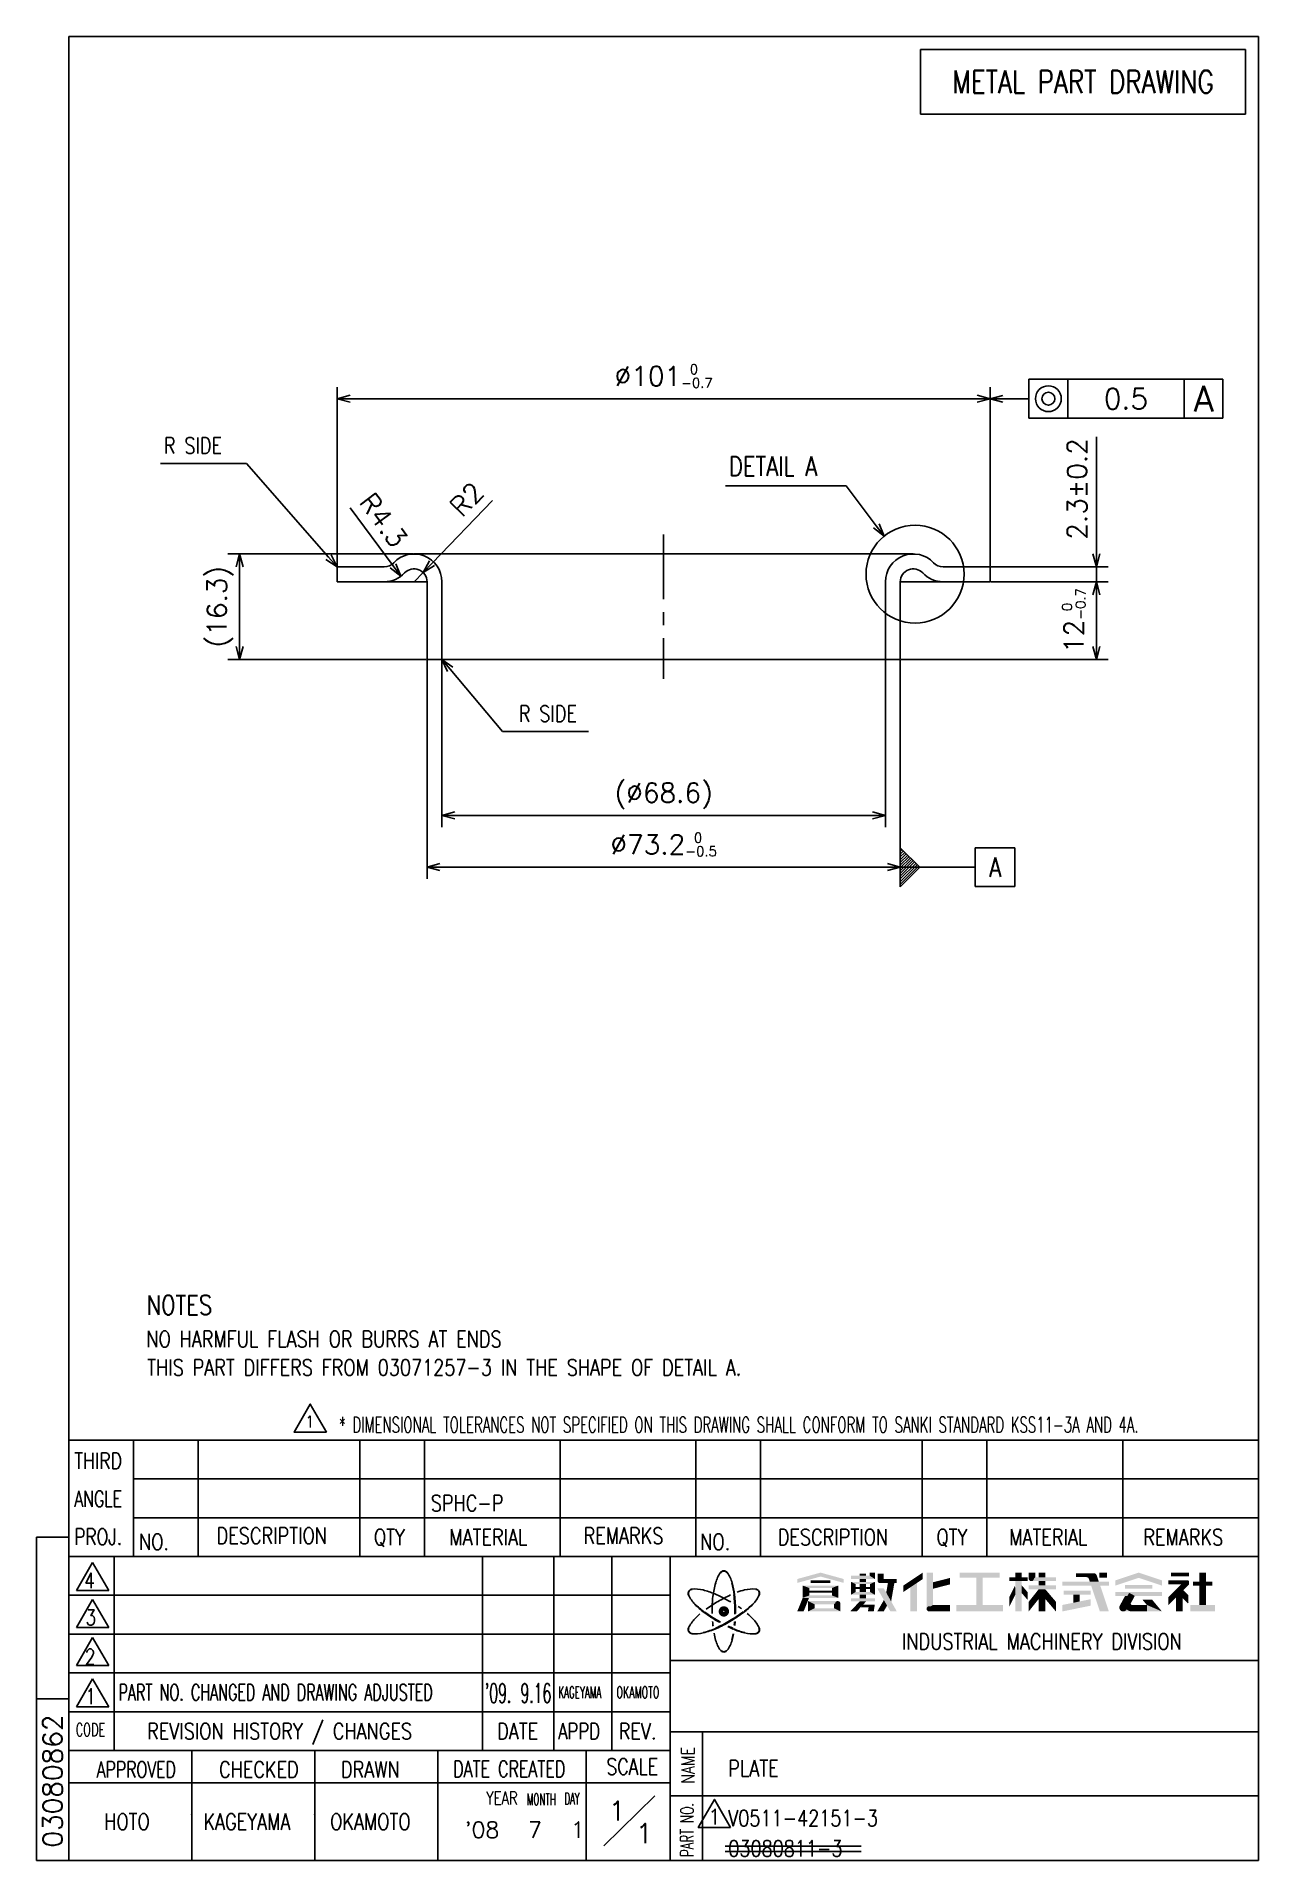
# Model space of a CAD drawing. Extents: x 3 to 192, y 0 to 282.
import ezdxf
from ezdxf.enums import TextEntityAlignment as Align

# ---------------------------------------------------------------- set-up
doc = ezdxf.new("R2010")
doc.units = 0
doc.header["$LTSCALE"] = 8
doc.linetypes.add('CENTER', pattern=[2, 1.25, -0.25, 0.25, -0.25])
doc.layers.get('0').update_dxf_attribs({"linetype": 'CONTINUOUS'})
for name, color, linetype in [('1', 4, 'CONTINUOUS'), ('CENTER', 1, 'CENTER'), ('GAWA', 2, 'CONTINUOUS'), ('SCALE', 4, 'CONTINUOUS')]:
    doc.layers.add(name, color=color, linetype=linetype)
doc.styles.add('ROMANS_EN', font='romans.shx')
doc.styles.get("Standard").update_dxf_attribs({"font": 'TXT', "bigfont": 'BIGFONT'})
doc.dimstyles.new('YAZ1', dxfattribs={"dimtxt": 3, "dimasz": 2, "dimexe": 1.8, "dimexo": 0.1, "dimgap": 0, "dimtad": 1, "dimdec": 3, "dimzin": 9, "dimtxsty": 'STANDARD', "dimblk": 'YAZ1', "dimblk1": 'YAZ1', "dimblk2": 'YAZ1', "dimsah": 1, "dimcen": 0.1, "dimclrd": 256, "dimclre": 256, "dimclrt": 256, "dimazin": 3, "dimtfac": 1, "dimtdec": 3, "dimtmove": 2, "dimatfit": 3, "dimldrblk": 'YAZ1', "dimtvp": 1, "dimtzin": 9})
doc.dimstyles.new('YAZ1$4', dxfattribs={"dimtxt": 3, "dimasz": 2, "dimexe": 1.8, "dimexo": 0.1, "dimtad": 1, "dimdec": 3, "dimzin": 9, "dimtxsty": 'STANDARD', "dimblk": 'YAZ1', "dimblk1": 'YAZ1', "dimblk2": 'YAZ1', "dimsah": 1, "dimcen": 0.1, "dimclrd": 256, "dimclre": 256, "dimclrt": 256, "dimazin": 3, "dimtfac": 1, "dimtdec": 3, "dimtix": 1, "dimtmove": 0, "dimatfit": 1, "dimldrblk": 'YAZ1', "dimtvp": 1, "dimtzin": 9})

# ---------------------------------------------------------------- blocks, each defined once
blk = doc.blocks.new('A4BG')
for p in [(27.02, 7.16), (46.03, 7.16)]:
    blk.add_point(p)
at = {"layer": 'GAWA'}
for p, q in [((8, 65), (8, 282)), ((192, 282), (8, 282)), ((192, 0), (192, 282)), ((8, 0), (8, 65)), ((8, 65), (192, 65)), ((18, 47), (18, 65)), ((105, 65), (105, 47)), ((192, 65), (192, 0)), ((8, 47), (192, 47)), ((101, 17), (101, 47)), ((101, 30.91), (192, 30.91)), ((8, 23), (101, 23)), ((8, 17), (101, 17)), ((101, 17), (101, 0)), ((192, 0), (8, 0)), ((14.5, 0), (192, 0))]:
    blk.add_line(p, q, dxfattribs=at)
at = {"layer": 'GAWA', "color": 9}
for p, q in [((28, 65), (28, 47)), ((53, 65), (53, 47)), ((63, 65), (63, 47)), ((84, 65), (84, 47)), ((115, 65), (115, 47)), ((140, 65), (140, 47)), ((150, 65), (150, 47)), ((171, 65), (171, 47)), ((18, 59), (192, 59)), ((18, 53), (192, 53)), ((9.17, 41.74), (11.67, 46.07)), ((11.67, 46.07), (14.17, 41.74)), ((15, 47), (15, 17)), ((72, 17), (72, 47)), ((83, 17), (83, 47)), ((92, 17), (92, 47)), ((8, 41), (101, 41)), ((14.17, 41.74), (9.17, 41.74)), ((9.17, 36.04), (11.67, 40.37)), ((11.67, 40.37), (14.17, 36.04)), ((8, 35), (101, 35)), ((14.17, 36.04), (9.17, 36.04)), ((9.17, 30.13), (11.67, 34.46)), ((11.67, 34.46), (14.17, 30.13)), ((8, 29), (101, 29)), ((14.17, 30.13), (9.17, 30.13)), ((9.17, 23.78), (11.67, 28.11)), ((11.67, 28.11), (14.17, 23.78)), ((14.17, 23.78), (9.17, 23.78)), ((101, 19.91), (192, 19.91)), ((106, 19.91), (106, 0)), ((27.02, 17), (27.02, 0)), ((46.03, 0), (46.03, 17)), ((65.05, 17), (65.05, 0)), ((88, 0), (88, 17)), ((8, 12), (101, 12)), ((90.74, 2.26), (98.63, 10.02)), ((101, 10), (192, 10))]:
    blk.add_line(p, q, dxfattribs=at)
at = {"layer": 'GAWA', "color": 8}
blk.add_line((180.26, 40.71), (181.12, 39.85), dxfattribs=at)
for points, const_width in [([(133.28, 43.3, 1.142857), (133.63, 43.3, 1.142857)], 0.4), ([(156.66, 43.59, 1), (157.06, 43.59, 1)], 0.4), ([(166.26, 43.91, 1), (166.76, 43.91, 1)], 0.5), ([(180.96, 43.11, 1), (181.16, 43.11, 1)], 0.2), ([(180.96, 42.79, 1), (181.16, 42.79, 1)], 0.2), ([(126.73, 39.71, 1), (127.13, 39.71, 1)], 0.4), ([(170.77, 39.11, 1), (171.37, 39.11, 1)], 0.6), ([(108.86, 38.51, 1), (109.76, 38.51, 1)], 0.702), ([(140.86, 38.91, 1), (141.26, 38.91, 1)], 0.4)]:
    blk.add_lwpolyline(points, format="xyb", close=True, dxfattribs=dict(at, const_width=const_width))
for points, const_width in [([(163.76, 44.11), (165.39, 44.11, -0.321798), (166.05, 43.63), (166.2, 43.2)], 0.6), ([(172.42, 41.15), (171.83, 40.04, 0.568326), (172.44, 39.01), (174.73, 39.01)], 1)]:
    blk.add_lwpolyline(points, format="xyb", dxfattribs=dict(at, const_width=const_width))
at = {"layer": 'GAWA', "color": 9}
for centre, radius, start, end in [((121.02, 39.22), 13.5, 163.9948, 173.2242), ((113.14, 41.48), 5.31, 145.2974, 163.9948), ((109.31, 44.13), 0.65, 90, 145.2974), ((109.31, 44.13), 0.6, 90, 145.2974), ((104.44, 41.32), 0.65, 94.7026, 150), ((104.44, 41.32), 0.6, 94.7026, 150), ((104.82, 36.68), 5.31, 76.0052, 94.7026), ((103.25, 30.39), 11.79, 66.7758, 76.0052), ((119.34, 21.14), 21.85, 120, 125.7357), ((122.77, 39.01), 15.27, 173.2242, 181.9026), ((99.29, 21.14), 21.85, 60, 66.7758), ((119.34, 21.14), 21.85, 114.3148, 120), ((103.02, 26.6), 15.27, 61.1646, 61.9026), ((115.37, 30.39), 11.79, 103.9948, 109.8782), ((113.8, 36.68), 5.31, 85.2974, 103.9948), ((114.18, 41.32), 0.6, 30, 85.2974), ((114.18, 41.32), 0.65, 30, 85.2974), ((108.65, 33.7), 5.31, 136.0052, 154.7026), ((113.31, 29.2), 11.79, 130.7431, 136.0052), ((129.36, 38.51), 21.85, 180, 180.8005), ((129.36, 38.51), 21.85, 184.0993, 186.0535), ((103.02, 26.6), 15.27, 53.7049, 56.208), ((104.08, 28.01), 13.5, 43.9948, 48.9857), ((109.97, 33.7), 5.31, 25.2974, 43.9948), ((104.44, 35.69), 0.65, 154.7026, 210), ((104.44, 35.69), 0.6, 154.7026, 210), ((119.37, 37.32), 11.79, 190.6994, 196.0052), ((113.14, 35.53), 5.31, 196.0052, 214.7026), ((114.18, 35.69), 0.6, 330, 25.2974), ((114.18, 35.69), 0.65, 330, 25.2974), ((109.31, 32.88), 0.65, 214.7026, 270), ((109.31, 32.88), 0.6, 214.7026, 270)]:
    blk.add_arc(centre, radius, start, end, dxfattribs=at)
at = {"layer": 'GAWA', "color": 8}
for centre, radius, start, end in [((109.31, 44.13), 0.65, 34.7026, 90), ((109.31, 44.13), 0.6, 34.7026, 90), ((104.44, 41.32), 0.65, 150, 205.2974), ((104.44, 41.32), 0.6, 150, 205.2974), ((114.18, 41.32), 0.6, 334.7026, 30), ((114.18, 41.32), 0.65, 334.7026, 30), ((104.44, 35.69), 0.65, 210, 265.2974), ((104.44, 35.69), 0.6, 210, 265.2974), ((114.18, 35.69), 0.6, 274.7026, 330), ((114.18, 35.69), 0.65, 274.7026, 330), ((109.31, 32.88), 0.6, 270, 325.2974), ((109.31, 32.88), 0.65, 270, 325.2974)]:
    blk.add_arc(centre, radius, start, end, dxfattribs=at)
at = {"layer": 'GAWA'}
for centre, radius, start, end in [((105.48, 41.48), 5.31, 16.0052, 34.7026), ((99.25, 39.69), 11.74, 6.7758, 16.0052), ((99.25, 39.69), 11.79, 6.7758, 16.0052), ((108.65, 43.31), 5.31, 205.2974, 223.9948), ((113.31, 47.81), 11.79, 223.9948, 233.2242), ((113.31, 47.81), 11.74, 223.9948, 233.2242), ((89.26, 38.51), 21.75, 0, 6.7758), ((89.26, 38.51), 21.85, 0, 6.7758), ((105.31, 47.81), 11.74, 306.7758, 316.0052), ((105.31, 47.81), 11.79, 306.7758, 316.0052), ((109.97, 43.31), 5.31, 316.0052, 334.7026), ((119.34, 55.87), 21.85, 233.2242, 240), ((119.34, 55.87), 21.75, 233.2242, 240), ((102.14, 49.91), 15.17, 293.2242, 301.9026), ((102.14, 49.91), 15.27, 293.2242, 301.9026), ((119.34, 55.87), 21.85, 240, 240.6897), ((119.34, 55.87), 21.75, 240, 240.9213), ((99.29, 55.87), 21.75, 300, 306.7758), ((99.29, 55.87), 21.85, 300, 306.7758), ((89.26, 38.51), 21.75, 354.4384, 355.7143), ((89.26, 38.51), 21.85, 354.3049, 355.8564), ((89.26, 38.51), 21.75, 358.9261, 360), ((89.26, 38.51), 21.85, 359.1171, 360), ((104.82, 40.34), 5.31, 265.2974, 283.9948), ((102.84, 48.29), 13.45, 283.9948, 293.2242), ((102.84, 48.29), 13.5, 283.9948, 293.2242), ((105.48, 35.53), 5.31, 325.2974, 343.9948), ((119.34, 55.87), 21.85, 244.4868, 246.7758), ((119.34, 55.87), 21.75, 244.5635, 246.7758), ((99.25, 37.32), 11.74, 343.9948, 348.9011), ((99.25, 37.32), 11.79, 343.9948, 348.8521), ((115.37, 46.63), 11.79, 246.7758, 256.0052), ((115.37, 46.63), 11.74, 246.7758, 256.0052), ((113.8, 40.34), 5.31, 256.0052, 274.7026)]:
    blk.add_arc(centre, radius, start, end, dxfattribs=at)
at = {"layer": 'GAWA', "color": 8}
for points in [[(120.66, 43.52), (124.26, 44.51), (120.66, 42.92), (124.26, 43.9)], [(121.51, 42.51), (127.01, 42.51), (122.51, 42.13), (126.01, 42.13)], [(121.51, 42.51), (122.51, 42.13), (121.51, 40.61), (122.51, 40.98)], [(122.76, 43.34), (125.76, 43.34), (122.76, 42.89), (125.76, 42.89)], [(124.26, 44.51), (127.86, 43.52), (124.26, 43.9), (127.86, 42.92)], [(126.01, 42.13), (127.01, 42.51), (126.01, 40.98), (127.01, 40.61)], [(128.96, 44.03), (131.86, 44.03), (128.96, 43.53), (132.66, 43.53)], [(128.96, 43.08), (129.71, 42.73), (128.96, 41.08), (129.71, 41.53)], [(128.96, 43.08), (132.66, 43.08), (129.71, 42.73), (131.91, 42.73)], [(130.31, 44.35), (131.31, 44.35), (130.31, 44.03), (131.31, 44.03)], [(130.31, 43.53), (131.31, 43.53), (130.31, 43.08), (131.31, 43.08)], [(130.31, 42.73), (131.31, 42.73), (130.31, 42.28), (131.31, 42.28)], [(131.86, 44.51), (132.66, 44.51), (131.86, 44.03), (132.66, 43.53)], [(131.91, 42.73), (132.66, 43.08), (131.91, 41.53), (132.66, 41.08)], [(133.08, 44.35), (134.03, 44.35), (133.08, 43.3), (134.03, 43.5)], [(133.08, 43.3), (134.03, 43.5), (133.48, 42.9), (134.03, 43.5)], [(134.03, 43.5), (136.06, 43.5), (133.48, 42.9), (136.06, 42.9)], [(134.68, 42.9), (135.68, 42.9), (134.42, 41.41), (135.18, 40.06)], [(137.06, 42.51), (140.06, 44.51), (137.06, 41.51), (140.06, 43.51)], [(138.16, 42.24), (139.16, 42.91), (138.16, 38.51), (139.16, 38.51)], [(140.66, 44.51), (141.66, 44.51), (140.66, 38.91), (141.66, 39.51)], [(141.66, 43.02), (144.26, 43.68), (141.66, 42.02), (144.26, 42.68)], [(145.76, 44.51), (151.96, 44.51), (145.76, 43.71), (151.96, 43.71)], [(148.36, 43.71), (149.36, 43.71), (148.36, 39.51), (149.36, 39.51)], [(153.46, 40.73), (154.36, 42.53), (153.46, 39.23), (154.37, 41.05)], [(153.47, 43.79), (156.27, 43.79), (153.47, 43.19), (156.27, 43.19)], [(154.37, 44.51), (155.37, 44.51), (154.37, 43.79), (155.37, 43.79)], [(154.37, 43.19), (155.37, 43.19), (154.37, 38.51), (155.37, 38.51)], [(155.37, 42.55), (156.27, 41.51), (155.37, 41.35), (156.27, 40.31)], [(156.46, 44.51), (157.46, 44.51), (156.46, 43.59), (157.46, 43.79)], [(156.46, 43.59), (157.46, 43.79), (156.86, 43.19), (157.46, 43.79)], [(156.46, 42.55), (160.66, 42.55), (156.46, 41.95), (160.66, 41.95)], [(157.46, 43.79), (160.66, 43.79), (156.86, 43.19), (160.66, 43.19)], [(158.01, 44.51), (159.01, 44.51), (158.01, 43.79), (159.01, 43.79)], [(158.01, 43.19), (159.01, 43.19), (158.01, 42.55), (159.01, 42.55)], [(161.66, 43.11), (168.86, 43.11), (161.66, 42.51), (168.86, 42.51)], [(165.47, 44.41), (166.51, 44.41), (165.91, 43.11), (166.99, 44.07)], [(165.91, 43.11), (166.99, 44.07), (165.91, 43.11), (167.31, 43.11)], [(166.11, 42.51), (167.51, 42.51), (167.46, 38.51), (168.86, 38.51)], [(167.36, 44.51), (168.56, 44.51), (167.36, 43.71), (168.56, 43.71)], [(169.86, 43.31), (173.46, 44.51), (169.86, 42.51), (173.46, 43.71)], [(171.36, 42.61), (175.56, 42.61), (171.36, 42.01), (175.56, 42.01)], [(173.46, 44.51), (177.06, 43.31), (173.46, 43.71), (177.06, 42.51)], [(178.06, 43.31), (181.06, 43.31), (178.06, 42.71), (180.06, 42.71)], [(180.06, 42.71), (181.2, 42.65), (178.06, 40.71), (178.06, 39.51)], [(178.46, 44.51), (181.26, 44.51), (178.46, 43.91), (181.26, 43.91)], [(180.06, 42.71), (181.06, 43.31), (180.06, 42.71), (181.26, 43.11)], [(180.06, 42.71), (181.26, 43.11), (180.06, 42.71), (181.26, 42.79)], [(180.06, 42.71), (181.26, 42.79), (180.06, 42.71), (181.2, 42.65)], [(181.86, 43.11), (184.86, 43.11), (181.86, 42.51), (184.86, 42.51)], [(182.86, 44.51), (183.86, 44.51), (182.86, 43.11), (183.86, 43.11)], [(182.86, 42.51), (183.86, 42.51), (182.86, 39.51), (183.86, 39.51)], [(121.51, 40.61), (122.49, 40.61), (120.66, 38.51), (121.64, 38.51)], [(122.51, 40.98), (126.01, 40.98), (121.51, 40.61), (127.01, 40.61)], [(122.33, 40.11), (126.93, 40.11), (123.33, 39.61), (126.33, 39.61)], [(122.33, 40.11), (123.33, 39.61), (122.33, 38.51), (123.33, 39.01)], [(122.51, 41.71), (126.01, 41.71), (122.51, 41.41), (126.01, 41.41)], [(126.33, 39.61), (126.93, 40.11), (126.33, 39.61), (127.33, 39.71)], [(126.33, 39.61), (127.33, 39.71), (126.33, 39.01), (127.33, 38.51)], [(130.31, 40.05), (131.31, 40.05), (128.86, 38.51), (129.86, 38.51)], [(129.71, 41.53), (131.91, 41.53), (128.96, 41.08), (132.66, 41.08)], [(128.96, 40.55), (132.66, 40.55), (128.96, 40.05), (132.66, 40.05)], [(129.71, 42.28), (131.91, 42.28), (129.71, 41.98), (131.91, 41.98)], [(130.31, 41.98), (131.31, 41.98), (130.31, 41.53), (131.31, 41.53)], [(130.31, 41.08), (131.31, 41.08), (130.31, 40.55), (131.31, 40.55)], [(130.82, 39.56), (132.66, 39.56), (130.5, 39.16), (131.7, 39.16)], [(131.7, 39.16), (132.66, 39.56), (131.59, 38.51), (132.49, 38.51)], [(133.03, 42.09), (134.03, 42.09), (135.06, 38.51), (136.06, 38.51)], [(134.06, 40.27), (134.55, 39.4), (133.03, 38.51), (134.03, 38.51)], [(140.66, 38.91), (141.66, 39.51), (141.06, 38.51), (141.66, 39.51)], [(141.66, 39.51), (144.26, 39.51), (141.06, 38.51), (144.26, 38.51)], [(145.26, 39.51), (152.46, 39.51), (145.26, 38.51), (152.46, 38.51)], [(156.46, 40.01), (158.01, 41.95), (156.46, 38.51), (158.01, 40.45)], [(158.01, 41.95), (159.01, 41.95), (158.01, 38.51), (159.01, 38.51)], [(159.01, 41.95), (160.66, 40.01), (159.01, 40.45), (160.66, 38.51)], [(161.66, 39.51), (166.06, 40.4), (161.66, 38.51), (166.06, 39.4)], [(161.86, 41.71), (166.06, 41.71), (161.86, 41.11), (166.06, 41.11)], [(163.36, 41.11), (164.36, 41.11), (163.36, 39.85), (164.36, 40.06)], [(169.86, 41.51), (177.06, 41.51), (169.86, 40.91), (177.06, 40.91)], [(171.36, 40.91), (172.86, 40.91), (170.54, 39.39), (172.27, 39.8)], [(170.54, 39.39), (174.73, 39.51), (171.07, 38.51), (177.06, 38.51)], [(174.06, 40.31), (175.56, 40.31), (174.73, 39.51), (177.06, 38.51)], [(179.26, 40.71), (180.26, 41.71), (179.26, 38.51), (180.26, 38.51)], [(180.36, 41.81), (181.12, 41.05), (180.26, 40.71), (181.12, 39.85)], [(180.36, 41.81), (180.26, 40.71), (180.26, 41.71)], [(181.12, 39.85), (181.12, 41.05), (180.26, 40.71), (181.12, 39.85)], [(180.26, 40.71), (181.12, 39.85), (180.26, 40.71)], [(181.46, 39.51), (185.26, 39.51), (181.46, 38.51), (185.26, 38.51)], [(123.33, 39.01), (126.33, 39.01), (122.33, 38.51), (127.33, 38.51)]]:
    blk.add_solid(points, dxfattribs=at)
at = {"layer": 'GAWA', "color": 9, "style": 'ROMANS_EN'}
for s, height, width, p in [('THIRD', 2.5, 0.78212, (8.86, 60.54)), ('ANGLE', 2.5, 0.709553, (8.86, 54.67)), ('PROJ.', 2.5, 0.76474, (8.86, 48.81)), ('DESCRIPTION', 2.5, 0.8, (30.87, 48.97)), ('QTY', 2.5, 0.8, (55.19, 48.75)), ('MATERIAL', 2.5, 0.8, (66.86, 48.75)), ('REMARKS', 2.5, 0.8, (87.62, 48.97)), ('DESCRIPTION', 2.5, 0.8, (117.65, 48.75)), ('QTY', 2.5, 0.8, (142.19, 48.75)), ('MATERIAL', 2.5, 0.8, (153.45, 48.75)), ('REMARKS', 2.5, 0.8, (174.19, 48.75)), ('NO.', 2.5, 0.8, (18.87, 48.02)), ('NO.', 2.5, 0.8, (105.65, 48.02)), ('4', 2.4, 0.8, (10.41, 42.09)), ('3', 2.4, 0.8, (10.59, 36.38)), ('INDUSTRIAL MACHINERY DIVISION', 2.5, 0.8, (136.85, 32.61)), ('2', 2.4, 0.8, (10.48, 30.31)), ('1', 2.4, 0.8, (10.57, 24.19)), ('CODE', 2, 0.64346, (9.06, 19.23)), ('REVISION HISTORY / CHANGES', 2.5, 0.8, (20.12, 18.75)), ('DATE', 2.5, 0.8, (74.25, 18.75)), ('APPD', 2.5, 0.744799, (83.7, 18.75)), ('REV.', 2.5, 0.8, (93.06, 18.75)), ('APPROVED', 2.5, 0.709036, (12.32, 12.82)), ('CHECKED', 2.5, 0.797747, (31.25, 12.82)), ('DRAWN', 2.5, 0.8, (50.1, 12.82)), ('DATE CREATED', 2.5, 0.719475, (67.45, 12.91)), ('SCALE', 2.5, 0.785374, (91.15, 13.27)), ('YEAR', 2, 0.747337, (72.55, 8.66)), ('MONTH', 1.8, 0.550991, (78.82, 8.56)), ('DAY', 1.8, 0.521917, (84.67, 8.68))]:
    blk.add_text(s, height=height, dxfattribs=dict(at, width=width)).set_placement(p)
for s, width, p in [('NAME', 0.8, (103.75, 14.73)), ('PART NO.', 0.667211, (103.62, 4.74))]:
    blk.add_text(s, height=2, rotation=90, dxfattribs=dict(at, width=width)).set_placement(p, align=Align.MIDDLE_CENTER)
blk = doc.blocks.new('YAZ1')
for p, q in [((0, 0), (-1, 0.27)), ((0, 0), (-1, -0.27)), ((-1, 0), (0, 0))]:
    blk.add_line(p, q)
blk = doc.blocks.new('*D4')
at = {"layer": 'SCALE', "lineweight": -2, "transparency": 16777216}
for p, q in [((65.7, 185.6), (65.7, 159.78)), ((134.3, 185.64), (134.3, 159.78)), ((67.7, 161.58), (132.3, 161.58))]:
    blk.add_line(p, q, dxfattribs=at)
at = {"layer": 'SCALE', "lineweight": -2, "transparency": 16777216, "xscale": 2, "yscale": 2, "zscale": 2, "rotation": 180}
blk.add_blockref('YAZ1', (65.7, 161.58), dxfattribs=at)
at = {"layer": 'SCALE', "lineweight": -2, "transparency": 16777216, "xscale": 2, "yscale": 2, "zscale": 2}
blk.add_blockref('YAZ1', (134.3, 161.58), dxfattribs=at)
at = {"layer": 'SCALE', "transparency": 16777216, "insert": (100, 164.58), "char_height": 3, "attachment_point": 5}
blk.add_mtext('\\A1;(%%C68.6)', dxfattribs=at)
blk = doc.blocks.new('*D5')
at = {"layer": 'SCALE', "lineweight": -2, "transparency": 16777216}
for p, q in [((63.4, 185.6), (63.4, 151.78)), ((136.6, 185.6), (136.6, 151.78)), ((65.4, 153.58), (134.6, 153.58))]:
    blk.add_line(p, q, dxfattribs=at)
at = {"layer": 'SCALE', "lineweight": -2, "transparency": 16777216, "xscale": 2, "yscale": 2, "zscale": 2, "rotation": 180}
blk.add_blockref('YAZ1', (63.4, 153.58), dxfattribs=at)
at = {"layer": 'SCALE', "lineweight": -2, "transparency": 16777216, "xscale": 2, "yscale": 2, "zscale": 2}
blk.add_blockref('YAZ1', (136.6, 153.58), dxfattribs=at)
at = {"layer": 'SCALE', "transparency": 16777216, "insert": (100, 157.08), "char_height": 3, "attachment_point": 5}
blk.add_mtext('\\A1;%%C73.2{\\H1.500000;\\S 0^ -0.5;}', dxfattribs=at)
blk = doc.blocks.new('*D6')
at = {"layer": 'SCALE', "lineweight": -2, "transparency": 16777216}
for p, q in [((166.93, 202), (166.93, 220.1)), ((150.6, 200), (168.73, 200)), ((150.6, 197.7), (168.73, 197.7)), ((166.93, 197.7), (166.93, 200)), ((166.93, 195.7), (166.93, 193.7))]:
    blk.add_line(p, q, dxfattribs=at)
at = {"layer": 'SCALE', "lineweight": -2, "transparency": 16777216, "xscale": 2, "yscale": 2, "zscale": 2}
for p, rotation in [((166.93, 200), 270), ((166.93, 197.7), 90)]:
    blk.add_blockref('YAZ1', p, dxfattribs=dict(at, rotation=rotation))
at = {"layer": 'SCALE', "transparency": 16777216, "insert": (163.93, 212.05), "char_height": 3, "attachment_point": 5, "rotation": 90}
blk.add_mtext('\\A1;2.3±0.2', dxfattribs=at)
blk = doc.blocks.new('*D7')
at = {"layer": 'SCALE', "lineweight": -2, "transparency": 16777216}
for p, q in [((150.6, 197.7), (168.73, 197.7)), ((166.93, 195.7), (166.93, 187.7)), ((136.7, 185.7), (168.73, 185.7))]:
    blk.add_line(p, q, dxfattribs=at)
at = {"layer": 'SCALE', "lineweight": -2, "transparency": 16777216, "xscale": 2, "yscale": 2, "zscale": 2}
for p, rotation in [((166.93, 197.7), 90), ((166.93, 185.7), 270)]:
    blk.add_blockref('YAZ1', p, dxfattribs=dict(at, rotation=rotation))
at = {"layer": 'SCALE', "transparency": 16777216, "insert": (163.43, 191.7), "char_height": 3, "attachment_point": 5, "rotation": 90}
blk.add_mtext('\\A1;12{\\H1.500000;\\S 0^ -0.7;}', dxfattribs=at)
blk = doc.blocks.new('*D8')
at = {"layer": 'SCALE', "lineweight": -2, "transparency": 16777216}
for p, q in [((49.5, 200.1), (49.5, 227.8)), ((51.5, 226), (148.5, 226)), ((150.5, 200.1), (150.5, 227.8))]:
    blk.add_line(p, q, dxfattribs=at)
at = {"layer": 'SCALE', "lineweight": -2, "transparency": 16777216, "xscale": 2, "yscale": 2, "zscale": 2, "rotation": 180}
blk.add_blockref('YAZ1', (49.5, 226), dxfattribs=at)
at = {"layer": 'SCALE', "lineweight": -2, "transparency": 16777216, "xscale": 2, "yscale": 2, "zscale": 2}
blk.add_blockref('YAZ1', (150.5, 226), dxfattribs=at)
at = {"layer": 'SCALE', "transparency": 16777216, "insert": (100, 229.5), "char_height": 3, "attachment_point": 5}
blk.add_mtext('\\A1;%%C101{\\H1.500000;\\S 0^ -0.7;}', dxfattribs=at)
blk = doc.blocks.new('*D9')
at = {"layer": 'SCALE', "lineweight": -2, "transparency": 16777216}
for p, q in [((64.18, 200.58), (73.51, 210.26)), ((61.4, 197.7), (62.79, 199.14))]:
    blk.add_line(p, q, dxfattribs=at)
at = {"layer": 'SCALE', "lineweight": -2, "transparency": 16777216, "xscale": 2, "yscale": 2, "zscale": 2, "rotation": 226.046245642194}
blk.add_blockref('YAZ1', (62.79, 199.14), dxfattribs=at)
at = {"layer": 'SCALE', "transparency": 16777216, "insert": (69.55, 210.47), "char_height": 3, "attachment_point": 5, "rotation": 46.0462}
blk.add_mtext('\\A1;R2', dxfattribs=at)
blk = doc.blocks.new('*D10')
at = {"layer": 'SCALE', "lineweight": -2, "transparency": 16777216}
blk.add_line((51.52, 209.14), (58.16, 200.15), dxfattribs=at)
at = {"layer": 'SCALE', "lineweight": -2, "transparency": 16777216, "xscale": 2, "yscale": 2, "zscale": 2, "rotation": 306.4826695327381}
blk.add_blockref('YAZ1', (59.35, 198.54), dxfattribs=at)
at = {"layer": 'SCALE', "transparency": 16777216, "insert": (56.66, 207.23), "char_height": 3, "attachment_point": 5, "rotation": 306.4827}
blk.add_mtext('\\A1;R4.3', dxfattribs=at)
blk = doc.blocks.new('*D11')
at = {"layer": 'SCALE', "lineweight": -2, "transparency": 16777216}
for p, q in [((61.3, 202), (32.61, 202)), ((34.41, 187.7), (34.41, 200)), ((63.3, 185.7), (32.61, 185.7))]:
    blk.add_line(p, q, dxfattribs=at)
at = {"layer": 'SCALE', "lineweight": -2, "transparency": 16777216, "xscale": 2, "yscale": 2, "zscale": 2}
for p, rotation in [((34.41, 202), 90), ((34.41, 185.7), 270)]:
    blk.add_blockref('YAZ1', p, dxfattribs=dict(at, rotation=rotation))
at = {"layer": 'SCALE', "transparency": 16777216, "insert": (31.41, 193.85), "char_height": 3, "attachment_point": 5, "rotation": 90}
blk.add_mtext('\\A1;(16.3)', dxfattribs=at)
blk = doc.blocks.new('rireki')
at = {"layer": 'SCALE'}
blk.add_lwpolyline([(2.5, -1.44), (-2.5, -1.44), (0, 2.89)], close=True, dxfattribs=at)
blk.add_attdef('NO', text='', height=2.4, dxfattribs=at).set_placement((0, -1), align=Align.CENTER)
blk = doc.blocks.new('tyuuki')
at = {"layer": '1', "style": 'ROMANS_EN', "width": 0.628079}
blk.add_text('* DIMENSIONAL TOLERANCES NOT SPECIFIED ON THIS DRAWING SHALL CONFORM TO SANKI STANDARD KSS11-3A AND 4A.', height=2.4, dxfattribs=at).set_placement((49.79, -13.43))

msp = doc.modelspace()

# ---------------------------------------------------------------- linework, layer by layer
for p, q in [((139.7187, 280), (190, 280)), ((139.7187, 270), (139.7187, 280)), ((190, 280), (190, 270)), ((190, 270), (139.7187, 270)), ((61.4, 202), (100, 202)), ((138.6, 202), (100, 202)), ((49.5, 200), (49.5, 197.7)), ((56.7957, 200), (49.5, 200)), ((56.7957, 197.7), (49.5, 197.7)), ((56.7957, 197.7), (63.4, 197.7)), ((63.4, 197.7), (63.4, 185.7)), ((65.7, 197.7), (65.7, 185.7)), ((134.3, 197.7), (134.3, 185.7)), ((136.6, 197.7), (136.6, 185.7)), ((143.2043, 197.7), (136.6, 197.7)), ((143.2043, 200), (150.5, 200)), ((143.2043, 197.7), (150.5, 197.7)), ((150.5, 200), (150.5, 197.7)), ((100, 185.7), (63.4, 185.7)), ((100, 185.7), (136.6, 185.7))]:
    msp.add_line(p, q)
for centre, radius, start, end in [((56.7957, 202), 2, 270, 316.957577), ((61.4, 197.7), 4.3, 0, 136.957577), ((138.6, 197.7), 4.3, 43.042423, 180), ((143.2043, 202), 2, 223.042423, 270), ((56.7957, 202), 4.3, 270, 316.957577), ((61.4, 197.7), 2, 0, 136.957577), ((138.6, 197.7), 2, 43.042423, 180), ((143.2043, 202), 4.3, 223.042423, 270)]:
    msp.add_arc(centre, radius, start, end)
at = {"layer": 'CENTER'}
msp.add_line((100, 205), (100, 182.7), dxfattribs=at)
at = {"layer": 'GAWA'}
for p, q in [((3, 50), (8, 50)), ((3, 25), (3, 50)), ((3, 25), (8, 25)), ((3, 0), (3, 25)), ((8, 0), (3, 0))]:
    msp.add_line(p, q, dxfattribs=at)
at = {"layer": 'SCALE'}
for p, q in [((156.5, 229), (180.5, 229)), ((156.5, 223), (156.5, 229)), ((162.5, 229), (162.5, 223)), ((180.5, 229), (186.5, 229)), ((180.5, 229), (180.5, 223)), ((186.5, 229), (186.5, 223)), ((150.5, 226), (152.4318, 226.5176)), ((150.5, 226), (156.5, 226)), ((150.5, 226), (152.4318, 225.4824)), ((156.5, 223), (180.5, 223)), ((180.5, 223), (186.5, 223)), ((33.5026, 216.0033), (22.2026, 216.0033)), ((35.5026, 216.0033), (33.5026, 216.0033)), ((48.1833, 201.5054), (35.5026, 216.0033)), ((126.2321, 212.5496), (109.5761, 212.5496)), ((128.2321, 212.5496), (126.2321, 212.5496)), ((132.8853, 206.3442), (128.2321, 212.5496)), ((157.6935, 197.7), (151.6645, 197.7)), ((66.9892, 184.171), (75.0972, 174.5547)), ((75.0972, 174.5547), (77.0972, 174.5547)), ((77.0972, 174.5547), (88.3972, 174.5547)), ((136.6, 156.5769), (136.6, 150.548)), ((136.6, 156.5769), (139.6, 153.5769)), ((136.6, 156.4206), (136.6781, 156.4988)), ((136.6, 155.9964), (136.8903, 156.2866)), ((136.6, 155.5721), (137.1024, 156.0745)), ((136.6, 155.1478), (137.3145, 155.8624)), ((136.6, 154.7236), (137.5267, 155.6502)), ((136.6, 154.2993), (137.7388, 155.4381)), ((136.6, 153.875), (137.9509, 155.226)), ((148.2, 156.5769), (154.3188, 156.5769)), ((148.2, 150.5769), (148.2, 156.5769)), ((154.3188, 156.5769), (154.3188, 150.5769)), ((136.6, 153.4508), (138.1631, 155.0139)), ((136.6, 153.0265), (138.3752, 154.8017)), ((136.6, 152.6023), (138.5873, 154.5896)), ((136.6, 152.178), (138.7995, 154.3775)), ((136.6, 151.7537), (139.0116, 154.1653)), ((136.6, 151.3295), (139.2237, 153.9532)), ((136.6, 150.9052), (139.4359, 153.7411)), ((136.6, 153.5769), (148.2, 153.5769)), ((139.6, 153.5769), (136.6, 150.548)), ((148.2, 150.5769), (154.3188, 150.5769)), ((109.5, 2.2281), (130.5475, 2.2281)), ((109.5, 1.4035), (130.5475, 1.4035))]:
    msp.add_line(p, q, dxfattribs=at)
for centre, radius in [((159.5, 226), 2), ((159.5, 226), 1), ((138.8748, 198.8737), 7.5764)]:
    msp.add_circle(centre, radius, dxfattribs=at)

# ---------------------------------------------------------------- block references
msp.add_blockref('tyuuki', (0, 79.6038))
at = {"layer": 'GAWA'}
msp.add_blockref('A4BG', (0, 0), dxfattribs=at)
at = {"layer": 'SCALE', "xscale": 2, "yscale": 2, "zscale": 2}
for p, rotation in [((134.0852, 204.7441), 306.8649622944375), ((49.5, 200), 311.1747677044986), ((65.7, 185.7), 130.1361097512309)]:
    msp.add_blockref('YAZ1', p, dxfattribs=dict(at, rotation=rotation))
at = {"layer": 'SCALE'}
ref = msp.add_blockref('rireki', (45.3433, 67.6654), dxfattribs=at)
ref.add_attrib('NO', '1', (44.637, 66.9654), dxfattribs={"height": 1.8, "style": 'ROMANS_EN', "width": 0.8})
msp.add_blockref('rireki', (107.8406, 6.5513), dxfattribs=at).add_auto_attribs({'NO': '1'})

# ---------------------------------------------------------------- texts
at = {"layer": '1', "style": 'ROMANS_EN', "width": 0.8}
for s, height, p in [('NOTES', 3, (20, 84.3676)), ('NO HARMFUL FLASH OR BURRS AT ENDS', 2.5, (20, 79.3676)), ('THIS PART DIFFERS FROM 03071257-3 IN THE SHAPE OF DETAIL A.', 2.5, (20.1254, 74.9795))]:
    msp.add_text(s, height=height, dxfattribs=at).set_placement(p)
at = {"layer": 'SCALE', "style": 'ROMANS_EN', "width": 0.8}
for s, height, p in [('METAL PART DRAWING', 3.5, (164.8593, 275)), ('A', 3, (151.2594, 153.5769))]:
    msp.add_text(s, height=height, dxfattribs=at).set_placement(p, align=Align.MIDDLE_CENTER)
at = {"layer": 'SCALE'}
for s, height, p in [('0.5', 3.2, (171.5, 226)), ('A', 4, (183.5, 226))]:
    msp.add_text(s, height=height, dxfattribs=at).set_placement(p, align=Align.MIDDLE)
at = {"layer": 'SCALE', "style": 'ROMANS_EN'}
for s, height, width, p in [('R SIDE', 2.5, 0.8, (22.7026, 217.5033)), ('DETAIL A', 3, 0.8, (110.0761, 214.0496)), ('R SIDE', 2.5, 0.8, (77.5972, 176.0547)), ('SPHC-P', 2.5, 0.8, (64, 54)), ('PART NO. CHANGED AND DRAWING ADJUSTED', 2.5, 0.645003, (15.7, 24.75)), ('KAGEYAMA', 1.8, 0.548307, (83.7, 25.1)), ('OKAMOTO', 1.8, 0.593684, (92.7, 25.1)), ('PLATE', 2.5, 0.8, (110, 13)), ('HOTO', 2.5, 0.8, (13.4868, 4.75)), ('KAGEYAMA', 2.5, 0.8, (28.8257, 4.75)), ('OKAMOTO', 2.5, 0.8, (48.4318, 4.75)), ('V0511-42151-3', 2.5, 0.8, (110, 5.3088)), ('03080811-3', 2.5, 0.8, (110, 0.6191))]:
    msp.add_text(s, height=height, dxfattribs=dict(at, width=width)).set_placement(p)
at = {"layer": 'SCALE', "width": 0.57799}
msp.add_text("'09. 9.16", height=3, dxfattribs=at).set_placement((72.343, 24.3808), (82.6312, 24.3808), align=Align.FIT)
at = {"layer": 'SCALE'}
msp.add_text('03080862', height=3, rotation=90, dxfattribs=at).set_placement((7, 2))
msp.add_text('1', height=3, dxfattribs=at).set_placement((91.5, 6.2))
msp.add_text("'08  7  1", height=2.5, dxfattribs=at).set_placement((78.5, 6), align=Align.TOP_CENTER)
msp.add_text('1', height=3, dxfattribs=at).set_placement((97, 2.7), align=Align.CENTER)

# ---------------------------------------------------------------- dimensions: what is measured, and where the dimension line sits
for base, p1, p2, override, picture, middle in [((150.5, 226), (49.5, 200), (150.5, 200), {"dimzin": 8, "dimtol": 1, "dimlim": 0, "dimtp": 0, "dimtm": 0.7, "dimtfac": 0.5}, '*D8', (100, 229.5)), ((136.6, 153.5769), (63.4, 185.7), (136.6, 185.7), {"dimzin": 8, "dimtol": 1, "dimtm": 0.5, "dimtfac": 0.5}, '*D5', (100, 157.0769))]:
    dim = msp.add_linear_dim(base=base, p1=p1, p2=p2, text='%%C<>', dimstyle='YAZ1', override=override, dxfattribs=at)
    dim.commit()
    dim.dimension.update_dxf_attribs({"geometry": picture, "text_midpoint": middle})
for base, p2, override, picture, middle in [((166.925, 200), (150.5, 200), {"dimzin": 8, "dimtol": 1, "dimlim": 0, "dimtp": 0.2, "dimtm": 0.2, "dimtfac": 1, "dimtmove": 0, "dimatfit": 2}, '*D6', (163.925, 212.05)), ((166.925, 185.7), (136.6, 185.7), {"dimzin": 8, "dimtol": 1, "dimlim": 0, "dimtp": 0, "dimtm": 0.7, "dimtfac": 0.5, "dimtmove": 0, "dimatfit": 2}, '*D7', (163.425, 191.7))]:
    dim = msp.add_linear_dim(base=base, p1=(150.5, 197.7), p2=p2, angle=90, dimstyle='YAZ1', override=override, dxfattribs=at)
    dim.commit()
    dim.dimension.update_dxf_attribs({"geometry": picture, "text_midpoint": middle})
dim = msp.add_radius_dim(center=(56.7957, 202), mpoint=(59.3523, 198.5426), dimstyle='YAZ1$4', override={"dimtmove": 1, "dimatfit": 3}, dxfattribs=at)
dim.commit()
dim.dimension.update_dxf_attribs({"geometry": '*D10', "text_midpoint": (54.2449, 205.4493), "dimtype": 164})
dim = msp.add_radius_dim(center=(61.4, 197.7), mpoint=(62.7882, 199.1398), dimstyle='YAZ1$4', dxfattribs=at)
dim.commit()
dim.dimension.update_dxf_attribs({"geometry": '*D9', "text_midpoint": (71.7078, 208.3913), "dimtype": 164})
dim = msp.add_linear_dim(base=(34.4053, 202), p1=(63.4, 185.7), p2=(61.4, 202), angle=90, text='(<>)', dimstyle='YAZ1', dxfattribs=at)
dim.commit()
dim.dimension.update_dxf_attribs({"geometry": '*D11', "text_midpoint": (31.4053, 193.85)})
dim = msp.add_linear_dim(base=(134.3, 161.5769), p1=(65.7, 185.7), p2=(134.3, 185.7444), text='(%%C<>)', dimstyle='YAZ1', dxfattribs=at)
dim.commit()
dim.dimension.update_dxf_attribs({"geometry": '*D4', "text_midpoint": (100, 164.5769)})

doc.saveas('drawing.dxf')
